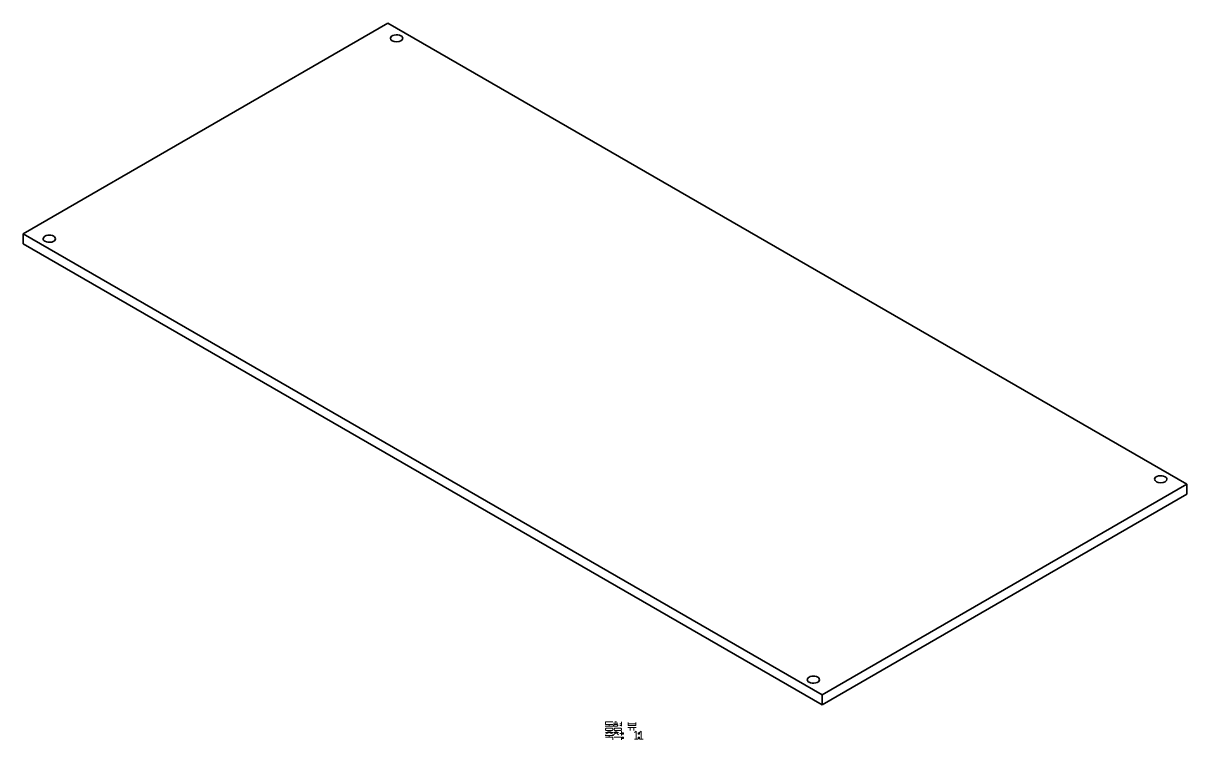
# Model space of a CAD drawing. Extents: x 53 to 1025, y 163 to 803.
# Drawn here: x 52.7 to 526.4, y 511.5 to 803.4 of the extents above; entities that cross this region are included whole.
import ezdxf

# ---------------------------------------------------------------- set-up
doc = ezdxf.new("R2010")
doc.units = 0

msp = doc.modelspace()

# ---------------------------------------------------------------- linework, layer by layer
at = {"color": 7, "lineweight": 35}
for p, q in [((201.18, 803.388), (52.688, 717.656)), ((526.45, 615.594), (201.18, 803.388)), ((52.688, 717.656), (377.957, 529.861)), ((52.688, 713.573), (377.957, 525.779)), ((377.957, 529.861), (526.45, 615.594)), ((377.957, 525.779), (526.45, 611.511))]:
    msp.add_line(p, q, dxfattribs=at)
at = {"color": 7, "lineweight": 35, "ltscale": 0.102061}
for p, q in [((52.688, 713.573), (52.688, 717.656)), ((377.957, 525.779), (377.957, 529.861))]:
    msp.add_line(p, q, dxfattribs=at)
at = {"color": 7, "lineweight": 35, "ltscale": 0.102063}
msp.add_line((526.45, 611.511), (526.45, 615.594), dxfattribs=at)
at = {"color": 7, "lineweight": 13}
for points in [[(289.569, 517.029), (293.069, 517.029)], [(292.819, 518.779), (289.819, 518.779), (289.819, 517.779), (292.819, 517.779)], [(291.319, 517.779), (291.319, 517.029)], [(293.069, 518.279), (294.819, 518.279)], [(293.569, 518.779), (294.319, 518.779)], [(295.569, 518.029), (296.319, 518.029)], [(295.569, 517.279), (296.319, 517.279)], [(296.319, 518.779), (296.319, 517.029)], [(298.819, 516.529), (302.319, 516.529)], [(299.069, 518.529), (299.069, 517.279), (302.069, 517.279), (302.069, 518.529), (302.069, 518.029), (299.069, 518.029)], [(299.819, 516.529), (299.819, 515.279)], [(301.319, 516.529), (301.319, 515.279)], [(289.569, 513.279), (293.069, 513.279)], [(289.819, 514.529), (292.819, 514.529)], [(289.819, 513.779), (291.319, 514.529), (292.819, 513.779)], [(289.819, 512.529), (292.819, 512.529), (292.819, 511.529)], [(290.569, 515.029), (292.069, 515.029)], [(291.319, 513.279), (291.319, 512.529)], [(293.069, 514.529), (295.069, 514.529)], [(293.069, 513.529), (294.069, 514.529), (295.069, 513.529)], [(293.319, 512.529), (296.319, 512.529), (296.319, 511.529)], [(293.569, 515.029), (294.569, 515.029)], [(295.569, 514.029), (296.319, 514.029)], [(296.319, 515.029), (296.319, 513.279)], [(296.819, 514.279), (296.819, 513.779)], [(296.819, 512.529), (296.819, 512.029)], [(301.569, 514.529), (302.319, 515.029)], [(301.569, 511.779), (303.069, 511.779)], [(302.319, 515.029), (302.319, 511.779)], [(303.319, 514.279), (303.319, 513.779)], [(303.319, 512.529), (303.319, 512.029)], [(303.569, 514.529), (304.319, 515.029)], [(303.569, 511.779), (305.069, 511.779)], [(304.319, 515.029), (304.319, 511.779)]]:
    msp.add_lwpolyline(points, dxfattribs=at)
for points in [[(293.319, 517.779), (294.569, 517.779), (294.819, 517.529), (294.819, 517.279), (294.569, 517.029), (293.319, 517.029), (293.069, 517.279), (293.069, 517.529)], [(290.069, 516.279), (292.569, 516.279), (292.819, 516.029), (292.819, 515.529), (292.569, 515.279), (290.069, 515.279), (289.819, 515.529), (289.819, 516.029)], [(293.569, 516.279), (296.069, 516.279), (296.319, 516.029), (296.319, 515.529), (296.069, 515.279), (293.569, 515.279), (293.319, 515.529), (293.319, 516.029)], [(296.569, 514.279), (297.069, 514.279), (297.069, 513.779), (296.569, 513.779)], [(296.569, 512.529), (297.069, 512.529), (297.069, 512.029), (296.569, 512.029)], [(303.069, 514.279), (303.569, 514.279), (303.569, 513.779), (303.069, 513.779)], [(303.069, 512.529), (303.569, 512.529), (303.569, 512.029), (303.069, 512.029)]]:
    msp.add_lwpolyline(points, close=True, dxfattribs=at)
at = {"color": 7, "lineweight": 35}
for centre, start_param, end_param in [((204.716, 797.264), 0.7853982, 3.1415927), ((204.716, 797.264), 3.1415927, 6.2831853), ((204.716, 797.264), 6.2831853, 7.0685835), ((63.295, 715.614), 6.2831853, 9.424778), ((63.295, 715.614), 3.1415927, 3.9269908), ((63.295, 715.614), 3.9269908, 6.2831853), ((515.843, 617.635), 0.7853982, 3.1415927), ((515.843, 617.635), 3.1415927, 6.2831853), ((515.843, 617.635), 6.2831853, 7.0685835), ((374.422, 535.985), 6.2831853, 9.424778), ((374.422, 535.985), 3.1415927, 3.9269908), ((374.422, 535.985), 3.9269908, 6.2831853)]:
    msp.add_ellipse(centre, major_axis=(2.5, 0), ratio=0.5773503, start_param=start_param, end_param=end_param, dxfattribs=at)

doc.saveas('drawing.dxf')
